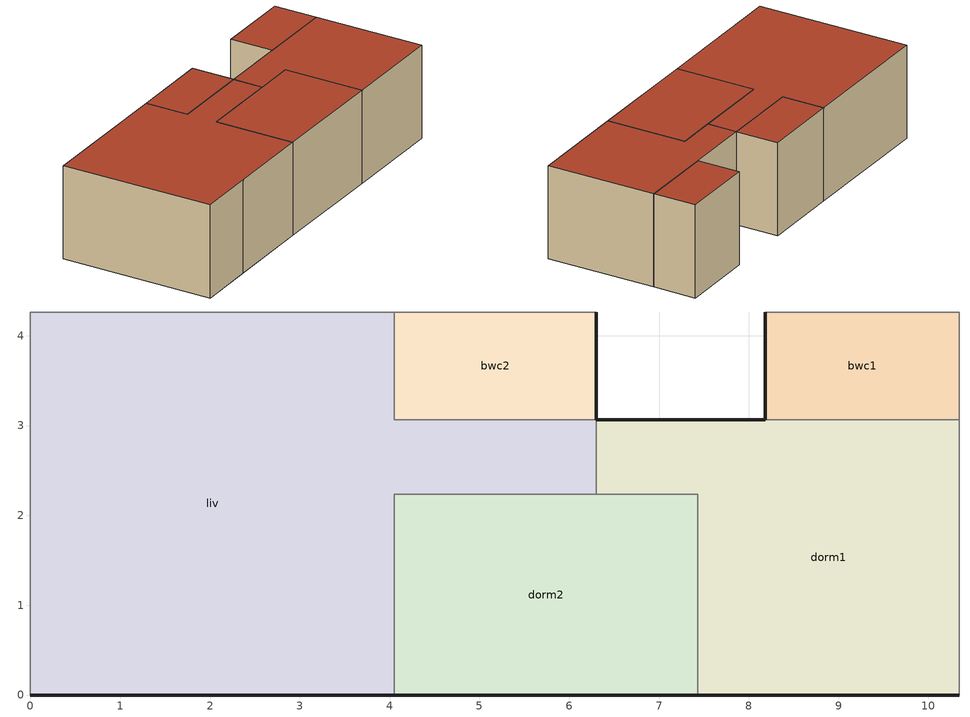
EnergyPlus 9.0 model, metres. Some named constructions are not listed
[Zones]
dorm1
 floor ground (floor): 10.34,3.06 10.34,0 7.43,0 7.43,2.23 6.3,2.23 6.3,3.06 z0
 wall outside (ext_wall): 7.43,0 10.34,0 / 8.18,3.06 6.3,3.06 z0:2.6
 wall to dorm2 (int_wall): 6.3,2.23 7.43,2.23 7.43,0 z0:2.6
 wall adiabatic (int_wall): 10.34,0 10.34,3.06 z0:2.6
 wall to liv (int_wall): 6.3,3.06 6.3,2.23 z0:2.6
 wall to bwc1 (int_wall): 10.34,3.06 8.18,3.06 z0:2.6
 roof outside (roof): 6.3,3.06 6.3,2.23 7.43,2.23 7.43,0 10.34,0 10.34,3.06 z2.6
bwc1
 floor ground (floor): 10.34,4.26 10.34,3.06 8.18,3.06 8.18,4.26 z0
 wall outside (ext_wall): 8.18,4.26 8.18,3.06 z0:2.6
 wall adiabatic (int_wall): 10.34,3.06 10.34,4.26 8.18,4.26 z0:2.6
 roof outside (roof): 8.18,4.26 8.18,3.06 10.34,3.06 10.34,4.26 z2.6
liv
 floor ground (floor): 6.3,3.06 6.3,2.23 4.05,2.23 4.05,0 0,0 0,4.26 4.05,4.26 4.05,3.06 z0
 wall outside (ext_wall): 0,0 1.62,0 4.05,0 z0:2.6
 wall to dorm2 (int_wall): 4.05,0 4.05,2.23 6.3,2.23 z0:2.6
 wall to bwc2 (int_wall): 6.3,3.06 4.05,3.06 4.05,4.26 z0:2.6
 wall adiabatic (int_wall): 4.05,4.26 0,4.26 0,0 z0:2.6
 roof outside (roof): 0,4.26 0,0 4.05,0 4.05,2.23 6.3,2.23 6.3,3.06 4.05,3.06 4.05,4.26 z2.6
bwc2
 floor ground (floor): 6.3,4.26 6.3,3.06 4.05,3.06 4.05,4.26 z0
 wall outside (ext_wall): 6.3,3.06 6.3,4.26 z0:2.6
 wall adiabatic (int_wall): 6.3,4.26 4.05,4.26 z0:2.6
 roof outside (roof): 4.05,4.26 4.05,3.06 6.3,3.06 6.3,4.26 z2.6
dorm2
 floor ground (floor): 7.43,2.23 7.43,0 4.05,0 4.05,2.23 z0
 wall outside (ext_wall): 4.05,0 7.43,0 z0:2.6
 roof outside (roof): 4.05,2.23 4.05,0 7.43,0 7.43,2.23 z2.6
[Building]
Untitled: North Axis {deg}=0; Terrain=City; Loads Convergence Tolerance Value=0.04; Temperature Convergence Tolerance Value {deltaC}=0.4; Solar Distribution=FullInteriorAndExterior; Maximum Number of Warmup Days=25
[Site:Location]
CHICAGO_IL_USA TMY2-94846: Latitude {deg}=41.78; Longitude {deg}=-87.75; Time Zone {hr}=-6; Elevation {m}=190
[HVACTemplate:Thermostat]
Constant Setpoint Thermostat: Constant Heating Setpoint {C}=20; Constant Cooling Setpoint {C}=25
[Zone] Multiplier=1
liv; bwc2; dorm1; bwc1; dorm2
